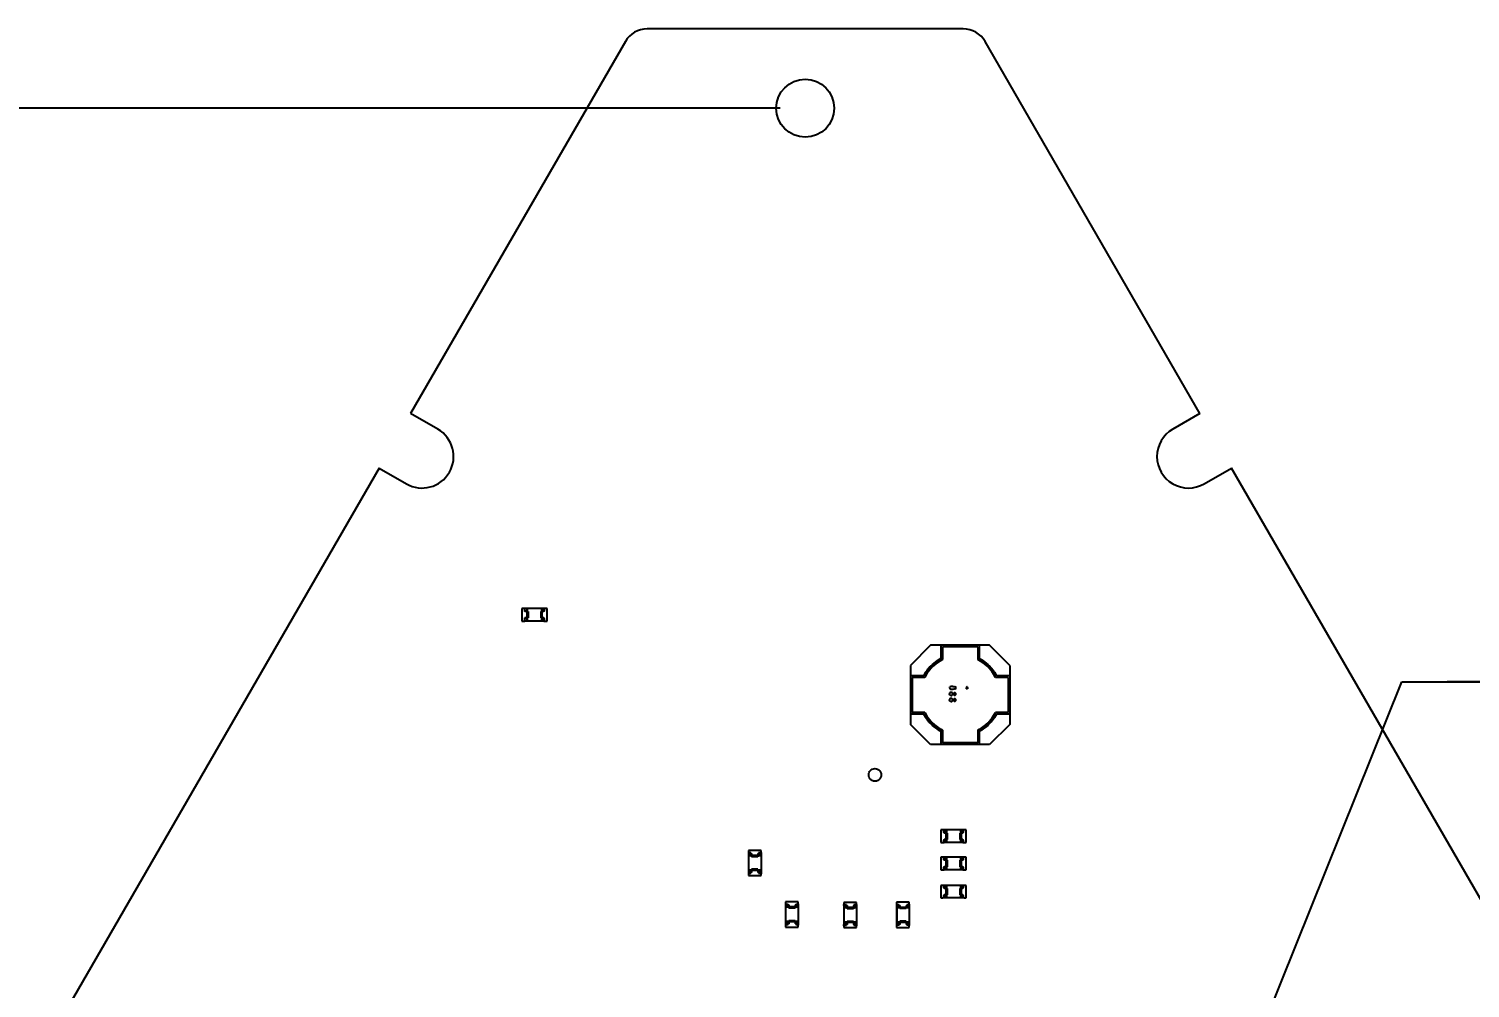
# Model space of a CAD drawing. Header units: millimetres. Extents: x 0 to 594, y 0 to 420.
# Drawn here: x 478.9 to 536.2, y 211.8 to 249.9 of the extents above; entities that cross this region are included whole.
import ezdxf

# ---------------------------------------------------------------- set-up
doc = ezdxf.new("R2010")
doc.units = ezdxf.units.MM
doc.header["$LTSCALE"] = 32.67
doc.layers.get('0').update_dxf_attribs({"linetype": 'CONTINUOUS'})
doc.styles.get("Standard").update_dxf_attribs({"font": 'txt', "width": 0.85})
doc.styles.add('TEXTSTYLE_6', font='gdt', dxfattribs={"width": 0.85})
doc.dimstyles.new('DIMSTYLE_1', dxfattribs={"dimtxt": 3.5, "dimasz": 3.5, "dimexe": 0.18, "dimexo": 0.0625, "dimgap": 0.09, "dimtad": 1, "dimdsep": 46, "dimtxsty": 'STANDARD', "dimblk": '_FILLED', "dimblk1": '_FILLED', "dimblk2": '_FILLED', "dimcen": 0.09, "dimadec": 0, "dimazin": 0, "dimtp": 0.3, "dimtm": 0.3, "dimtfac": 1, "dimtofl": 0, "dimtmove": 0, "dimatfit": 3, "dimldrblk": '_FILLED', "dimfxl": 1, "dimtolj": 1, "dimarcsym": 0})
doc.dimstyles.new('DIMSTYLE_3', dxfattribs={"dimtxt": 3.5, "dimasz": 3.5, "dimexe": 0.18, "dimexo": 0.0625, "dimgap": 0.09, "dimtad": 1, "dimtih": 1, "dimtoh": 1, "dimdsep": 46, "dimtxsty": 'STANDARD', "dimblk": '_FILLED', "dimblk1": '_FILLED', "dimblk2": '_FILLED', "dimcen": 0.09, "dimadec": 0, "dimazin": 0, "dimtp": 0.2, "dimtm": 0.2, "dimtfac": 1, "dimtofl": 0, "dimtmove": 0, "dimatfit": 3, "dimldrblk": '_FILLED', "dimfxl": 1, "dimtolj": 1, "dimarcsym": 0})

# ---------------------------------------------------------------- blocks, each defined once
blk = doc.blocks.new('_FILLED')
at = {"color": 0, "linetype": 'BYBLOCK'}
blk.add_solid([(0, 0), (-1, 0.214), (-1, -0.214)], dxfattribs=at)
blk = doc.blocks.new('*D3')
at = {"color": 2, "linetype": 'CONTINUOUS'}
for p, q in [((523.264, 198.606), (533.438, 223.932)), ((533.438, 223.932), (560.204, 223.932)), ((560.204, 223.932), (535.238, 223.932)), ((527.514, 209.185), (523.264, 198.606)), ((519.015, 188.028), (523.264, 198.606))]:
    blk.add_line(p, q, dxfattribs=at)
at = {"color": 2, "linetype": 'CONTINUOUS', "xscale": 3.5, "yscale": 3.5, "zscale": 3.5}
for p, rotation in [((527.514, 209.185), 68.1147744819), ((519.015, 188.028), 248.1147744819)]:
    blk.add_blockref('_FILLED', p, dxfattribs=dict(at, rotation=rotation))
at = {"color": 2, "linetype": 'CONTINUOUS', "insert": (539.438, 229.182), "char_height": 3.5, "width": 16.56667, "attachment_point": 1, "line_spacing_factor": 0.9, "style": 'TEXTSTYLE_6'}
blk.add_mtext('{\\Fgdt;n}\\Ftxt;22,8', dxfattribs=at)
blk = doc.blocks.new('*D7')
at = {"color": 2, "linetype": 'CONTINUOUS'}
for p, q in [((508.764, 246.706), (457.472, 246.706)), ((458.972, 246.706), (458.972, 218.256)), ((458.972, 189.806), (458.972, 218.256)), ((471.264, 189.806), (457.472, 189.806))]:
    blk.add_line(p, q, dxfattribs=at)
at = {"color": 2, "linetype": 'CONTINUOUS', "xscale": 3.5, "yscale": 3.5, "zscale": 3.5}
for p, rotation in [((458.972, 246.706), 90), ((458.972, 189.806), 270)]:
    blk.add_blockref('_FILLED', p, dxfattribs=dict(at, rotation=rotation))
at = {"color": 2, "linetype": 'CONTINUOUS', "insert": (454.597, 222.546), "char_height": 3.5, "width": 11.9, "attachment_point": 2, "rotation": 90, "line_spacing_factor": 0.9}
blk.add_mtext('56,9', dxfattribs=at)

msp = doc.modelspace()

# ---------------------------------------------------------------- linework, layer by layer
at = {"color": 7, "linetype": 'CONTINUOUS'}
for p, q in [((516.037, 249.856), (503.492, 249.856)), ((502.626, 249.356), (494.1, 234.589)), ((525.429, 234.589), (516.903, 249.356)), ((495.182, 233.964), (494.1, 234.589)), ((525.429, 234.589), (524.346, 233.964)), ((492.85, 232.424), (479.117, 208.639)), ((492.85, 232.424), (493.932, 231.799)), ((525.596, 231.799), (526.679, 232.424)), ((540.411, 208.639), (526.679, 232.424)), ((498.592, 226.849), (498.641, 226.849)), ((499.44, 226.848), (498.592, 226.848)), ((498.616, 226.849), (498.616, 226.749)), ((498.716, 226.749), (498.616, 226.749)), ((498.641, 226.724), (498.641, 226.849)), ((498.766, 226.724), (498.641, 226.724)), ((498.716, 226.749), (498.716, 226.447)), ((498.717, 226.847), (498.717, 226.349)), ((499.315, 226.847), (498.717, 226.847)), ((498.733, 226.847), (498.733, 226.349)), ((498.766, 226.724), (498.766, 226.472)), ((499.266, 226.724), (499.266, 226.472)), ((499.391, 226.724), (499.266, 226.724)), ((499.299, 226.847), (499.299, 226.349)), ((499.315, 226.847), (499.315, 226.349)), ((499.316, 226.749), (499.316, 226.447)), ((499.416, 226.749), (499.316, 226.749)), ((499.391, 226.849), (499.391, 226.724)), ((499.391, 226.849), (499.44, 226.849)), ((499.416, 226.749), (499.416, 226.849)), ((499.44, 226.348), (498.592, 226.348)), ((498.592, 226.347), (498.641, 226.347)), ((498.616, 226.447), (498.616, 226.347)), ((498.716, 226.447), (498.616, 226.447)), ((498.641, 226.347), (498.641, 226.472)), ((498.766, 226.472), (498.641, 226.472)), ((499.315, 226.349), (498.717, 226.349)), ((499.391, 226.472), (499.266, 226.472)), ((499.416, 226.447), (499.316, 226.447)), ((499.391, 226.472), (499.391, 226.347)), ((499.391, 226.347), (499.44, 226.347)), ((499.416, 226.347), (499.416, 226.447)), ((514.741, 225.39), (513.941, 224.59)), ((517.081, 225.39), (514.741, 225.39)), ((515.151, 225.39), (515.151, 224.863)), ((516.671, 225.39), (516.671, 224.863)), ((517.881, 224.59), (517.081, 225.39)), ((515.216, 225.325), (515.216, 224.824)), ((516.607, 225.325), (515.216, 225.325)), ((516.607, 225.325), (516.607, 224.824)), ((513.941, 224.59), (513.941, 222.25)), ((517.881, 224.59), (517.881, 222.25)), ((514.468, 224.18), (513.941, 224.18)), ((514.006, 224.115), (514.006, 222.724)), ((514.507, 224.115), (514.006, 224.115)), ((516.149, 223.697), (516.149, 223.662)), ((516.202, 223.662), (516.149, 223.662)), ((516.202, 223.698), (516.202, 223.662)), ((517.817, 224.115), (517.315, 224.115)), ((517.881, 224.18), (517.355, 224.18)), ((517.817, 224.115), (517.817, 222.724)), ((514.468, 222.66), (513.941, 222.66)), ((514.507, 222.724), (514.006, 222.724)), ((517.817, 222.724), (517.315, 222.724)), ((517.881, 222.66), (517.355, 222.66)), ((514.741, 221.45), (513.941, 222.25)), ((515.151, 221.976), (515.151, 221.45)), ((515.216, 222.016), (515.216, 221.514)), ((516.607, 222.016), (516.607, 221.514)), ((516.671, 221.976), (516.671, 221.45)), ((517.881, 222.25), (517.081, 221.45)), ((517.081, 221.45), (514.741, 221.45)), ((516.607, 221.514), (515.216, 221.514)), ((515.224, 218.06), (515.273, 218.06)), ((516.072, 218.059), (515.224, 218.059)), ((515.248, 218.06), (515.248, 217.96)), ((515.348, 217.96), (515.248, 217.96)), ((515.273, 217.935), (515.273, 218.06)), ((515.348, 217.96), (515.348, 217.658)), ((515.947, 218.058), (515.349, 218.058)), ((515.349, 218.058), (515.349, 217.56)), ((515.365, 218.058), (515.365, 217.56)), ((515.931, 218.058), (515.931, 217.56)), ((515.947, 218.058), (515.947, 217.56)), ((516.048, 217.96), (515.948, 217.96)), ((515.948, 217.96), (515.948, 217.658)), ((516.023, 218.06), (516.072, 218.06)), ((516.023, 218.06), (516.023, 217.935)), ((516.048, 217.96), (516.048, 218.06)), ((516.072, 217.559), (515.224, 217.559)), ((515.224, 217.558), (515.273, 217.558)), ((515.348, 217.658), (515.248, 217.658)), ((515.248, 217.658), (515.248, 217.558)), ((515.398, 217.935), (515.273, 217.935)), ((515.398, 217.683), (515.273, 217.683)), ((515.273, 217.558), (515.273, 217.683)), ((515.947, 217.56), (515.349, 217.56)), ((515.398, 217.935), (515.398, 217.683)), ((516.023, 217.935), (515.898, 217.935)), ((515.898, 217.935), (515.898, 217.683)), ((516.023, 217.683), (515.898, 217.683)), ((516.048, 217.658), (515.948, 217.658)), ((516.023, 217.683), (516.023, 217.558)), ((516.023, 217.558), (516.072, 217.558)), ((516.048, 217.558), (516.048, 217.658)), ((507.51, 217.171), (507.51, 217.122)), ((507.61, 217.147), (507.51, 217.147)), ((507.51, 217.122), (507.635, 217.122)), ((507.511, 217.171), (507.511, 216.323)), ((507.512, 217.046), (507.512, 216.448)), ((508.01, 217.046), (507.512, 217.046)), ((508.01, 217.031), (507.512, 217.031)), ((507.61, 217.147), (507.61, 217.047)), ((507.912, 217.047), (507.61, 217.047)), ((507.635, 217.122), (507.635, 216.997)), ((507.887, 216.997), (507.635, 216.997)), ((507.887, 217.122), (507.887, 216.997)), ((507.887, 217.122), (508.012, 217.122)), ((507.912, 217.147), (507.912, 217.047)), ((508.012, 217.147), (507.912, 217.147)), ((508.01, 217.046), (508.01, 216.448)), ((508.011, 217.171), (508.011, 216.323)), ((508.012, 217.171), (508.012, 217.122)), ((515.224, 216.979), (515.273, 216.979)), ((516.072, 216.978), (515.224, 216.978)), ((515.248, 216.979), (515.248, 216.879)), ((515.348, 216.879), (515.248, 216.879)), ((515.273, 216.854), (515.273, 216.979)), ((515.398, 216.854), (515.273, 216.854)), ((515.348, 216.879), (515.348, 216.577)), ((515.947, 216.977), (515.349, 216.977)), ((515.349, 216.977), (515.349, 216.479)), ((515.365, 216.977), (515.365, 216.479)), ((515.398, 216.854), (515.398, 216.602)), ((516.023, 216.854), (515.898, 216.854)), ((515.898, 216.854), (515.898, 216.602)), ((515.931, 216.977), (515.931, 216.479)), ((515.947, 216.977), (515.947, 216.479)), ((516.048, 216.879), (515.948, 216.879)), ((515.948, 216.879), (515.948, 216.577)), ((516.023, 216.979), (516.072, 216.979)), ((516.023, 216.979), (516.023, 216.854)), ((516.048, 216.879), (516.048, 216.979)), ((507.51, 216.372), (507.51, 216.323)), ((507.635, 216.372), (507.51, 216.372)), ((507.51, 216.347), (507.61, 216.347)), ((508.01, 216.464), (507.512, 216.464)), ((508.01, 216.448), (507.512, 216.448)), ((507.61, 216.447), (507.61, 216.347)), ((507.912, 216.447), (507.61, 216.447)), ((507.635, 216.497), (507.635, 216.372)), ((507.887, 216.497), (507.635, 216.497)), ((507.887, 216.497), (507.887, 216.372)), ((508.012, 216.372), (507.887, 216.372)), ((507.912, 216.447), (507.912, 216.347)), ((507.912, 216.347), (508.012, 216.347)), ((508.012, 216.372), (508.012, 216.323)), ((516.072, 216.478), (515.224, 216.478)), ((515.224, 216.477), (515.273, 216.477)), ((515.348, 216.577), (515.248, 216.577)), ((515.248, 216.577), (515.248, 216.477)), ((515.398, 216.602), (515.273, 216.602)), ((515.273, 216.477), (515.273, 216.602)), ((515.947, 216.479), (515.349, 216.479)), ((516.023, 216.602), (515.898, 216.602)), ((516.048, 216.577), (515.948, 216.577)), ((516.023, 216.602), (516.023, 216.477)), ((516.023, 216.477), (516.072, 216.477)), ((516.048, 216.477), (516.048, 216.577)), ((515.273, 215.861), (515.224, 215.861)), ((516.072, 215.86), (515.224, 215.86)), ((515.248, 215.861), (515.248, 215.761)), ((515.348, 215.761), (515.248, 215.761)), ((515.273, 215.736), (515.273, 215.861)), ((515.398, 215.736), (515.273, 215.736)), ((515.348, 215.761), (515.348, 215.459)), ((515.947, 215.859), (515.349, 215.859)), ((515.349, 215.859), (515.349, 215.361)), ((515.365, 215.859), (515.365, 215.361)), ((515.398, 215.736), (515.398, 215.484)), ((516.023, 215.736), (515.898, 215.736)), ((515.898, 215.736), (515.898, 215.484)), ((515.931, 215.859), (515.931, 215.361)), ((515.947, 215.859), (515.947, 215.361)), ((516.048, 215.761), (515.948, 215.761)), ((515.948, 215.761), (515.948, 215.459)), ((516.072, 215.861), (516.023, 215.861)), ((516.023, 215.861), (516.023, 215.736)), ((516.048, 215.761), (516.048, 215.861)), ((508.983, 215.131), (508.983, 215.082)), ((509.083, 215.107), (508.983, 215.107)), ((508.983, 215.082), (509.108, 215.082)), ((508.984, 215.131), (508.984, 214.283)), ((509.083, 215.107), (509.083, 215.007)), ((509.108, 215.082), (509.108, 214.957)), ((509.36, 215.082), (509.36, 214.957)), ((509.36, 215.082), (509.485, 215.082)), ((509.385, 215.107), (509.385, 215.007)), ((509.485, 215.107), (509.385, 215.107)), ((509.484, 215.131), (509.484, 214.283)), ((509.485, 215.131), (509.485, 215.082)), ((511.296, 215.057), (511.296, 215.106)), ((511.396, 215.082), (511.296, 215.082)), ((511.297, 215.106), (511.297, 214.258)), ((511.396, 215.082), (511.396, 214.982)), ((511.698, 215.082), (511.698, 214.982)), ((511.798, 215.082), (511.698, 215.082)), ((511.797, 215.106), (511.797, 214.258)), ((511.798, 215.057), (511.798, 215.106)), ((513.39, 215.111), (513.39, 215.062)), ((513.49, 215.087), (513.39, 215.087)), ((513.391, 215.111), (513.391, 214.263)), ((513.49, 215.087), (513.49, 214.987)), ((513.792, 215.087), (513.792, 214.987)), ((513.892, 215.087), (513.792, 215.087)), ((513.891, 215.111), (513.891, 214.263)), ((513.892, 215.111), (513.892, 215.062)), ((516.072, 215.36), (515.224, 215.36)), ((515.273, 215.359), (515.224, 215.359)), ((515.348, 215.459), (515.248, 215.459)), ((515.248, 215.459), (515.248, 215.359)), ((515.398, 215.484), (515.273, 215.484)), ((515.273, 215.359), (515.273, 215.484)), ((515.947, 215.361), (515.349, 215.361)), ((516.023, 215.484), (515.898, 215.484)), ((516.048, 215.459), (515.948, 215.459)), ((516.023, 215.484), (516.023, 215.359)), ((516.072, 215.359), (516.023, 215.359)), ((516.048, 215.359), (516.048, 215.459)), ((508.985, 215.006), (508.985, 214.408)), ((509.483, 215.006), (508.985, 215.006)), ((509.483, 214.991), (508.985, 214.991)), ((509.385, 215.007), (509.083, 215.007)), ((509.36, 214.957), (509.108, 214.957)), ((509.483, 215.006), (509.483, 214.408)), ((511.296, 215.057), (511.421, 215.057)), ((511.298, 214.981), (511.298, 214.383)), ((511.796, 214.981), (511.298, 214.981)), ((511.796, 214.965), (511.298, 214.965)), ((511.698, 214.982), (511.396, 214.982)), ((511.421, 215.057), (511.421, 214.932)), ((511.673, 214.932), (511.421, 214.932)), ((511.673, 215.057), (511.673, 214.932)), ((511.673, 215.057), (511.798, 215.057)), ((511.796, 214.981), (511.796, 214.383)), ((513.39, 215.062), (513.515, 215.062)), ((513.392, 214.986), (513.392, 214.388)), ((513.89, 214.986), (513.392, 214.986)), ((513.89, 214.97), (513.392, 214.97)), ((513.792, 214.987), (513.49, 214.987)), ((513.515, 215.062), (513.515, 214.937)), ((513.767, 214.937), (513.515, 214.937)), ((513.767, 215.062), (513.767, 214.937)), ((513.767, 215.062), (513.892, 215.062)), ((513.89, 214.986), (513.89, 214.388)), ((508.983, 214.332), (508.983, 214.283)), ((509.108, 214.332), (508.983, 214.332)), ((508.983, 214.307), (509.083, 214.307)), ((509.483, 214.424), (508.985, 214.424)), ((509.483, 214.408), (508.985, 214.408)), ((509.083, 214.407), (509.083, 214.307)), ((509.385, 214.407), (509.083, 214.407)), ((509.108, 214.457), (509.108, 214.332)), ((509.36, 214.457), (509.108, 214.457)), ((509.36, 214.457), (509.36, 214.332)), ((509.485, 214.332), (509.36, 214.332)), ((509.385, 214.407), (509.385, 214.307)), ((509.385, 214.307), (509.485, 214.307)), ((509.485, 214.332), (509.485, 214.283)), ((511.421, 214.307), (511.296, 214.307)), ((511.296, 214.258), (511.296, 214.307)), ((511.296, 214.282), (511.396, 214.282)), ((511.796, 214.399), (511.298, 214.399)), ((511.796, 214.383), (511.298, 214.383)), ((511.698, 214.382), (511.396, 214.382)), ((511.396, 214.382), (511.396, 214.282)), ((511.673, 214.432), (511.421, 214.432)), ((511.421, 214.432), (511.421, 214.307)), ((511.673, 214.432), (511.673, 214.307)), ((511.798, 214.307), (511.673, 214.307)), ((511.698, 214.382), (511.698, 214.282)), ((511.698, 214.282), (511.798, 214.282)), ((511.798, 214.258), (511.798, 214.307)), ((513.515, 214.312), (513.39, 214.312)), ((513.39, 214.312), (513.39, 214.263)), ((513.39, 214.287), (513.49, 214.287)), ((513.89, 214.404), (513.392, 214.404)), ((513.89, 214.388), (513.392, 214.388)), ((513.792, 214.387), (513.49, 214.387)), ((513.49, 214.387), (513.49, 214.287)), ((513.767, 214.437), (513.515, 214.437)), ((513.515, 214.437), (513.515, 214.312)), ((513.767, 214.437), (513.767, 214.312)), ((513.892, 214.312), (513.767, 214.312)), ((513.792, 214.387), (513.792, 214.287)), ((513.792, 214.287), (513.892, 214.287)), ((513.892, 214.312), (513.892, 214.263))]:
    msp.add_line(p, q, dxfattribs=at)
at = {"color": 6, "linetype": 'CONTINUOUS'}
for p, q in [((498.516, 226.849), (498.516, 226.347)), ((498.592, 226.849), (498.516, 226.849)), ((499.516, 226.849), (499.44, 226.849)), ((499.516, 226.347), (499.516, 226.849)), ((498.516, 226.347), (498.592, 226.347)), ((499.44, 226.347), (499.516, 226.347)), ((515.224, 218.06), (515.148, 218.06)), ((515.148, 218.06), (515.148, 217.558)), ((516.148, 218.06), (516.072, 218.06)), ((516.148, 217.558), (516.148, 218.06)), ((515.148, 217.558), (515.224, 217.558)), ((516.072, 217.558), (516.148, 217.558)), ((507.51, 217.247), (507.51, 217.171)), ((508.012, 217.247), (507.51, 217.247)), ((508.012, 217.171), (508.012, 217.247)), ((515.224, 216.979), (515.148, 216.979)), ((515.148, 216.979), (515.148, 216.477)), ((516.148, 216.979), (516.072, 216.979)), ((516.148, 216.477), (516.148, 216.979)), ((507.51, 216.323), (507.51, 216.247)), ((507.51, 216.247), (508.012, 216.247)), ((508.012, 216.247), (508.012, 216.323)), ((515.148, 216.477), (515.224, 216.477)), ((516.072, 216.477), (516.148, 216.477)), ((515.224, 215.861), (515.148, 215.861)), ((515.148, 215.861), (515.148, 215.359)), ((516.148, 215.861), (516.072, 215.861)), ((516.148, 215.359), (516.148, 215.861)), ((508.983, 215.207), (508.983, 215.131)), ((509.485, 215.207), (508.983, 215.207)), ((509.485, 215.131), (509.485, 215.207)), ((511.296, 215.182), (511.296, 215.106)), ((511.798, 215.182), (511.296, 215.182)), ((511.798, 215.106), (511.798, 215.182)), ((513.39, 215.187), (513.39, 215.111)), ((513.892, 215.187), (513.39, 215.187)), ((513.892, 215.111), (513.892, 215.187)), ((515.148, 215.359), (515.224, 215.359)), ((516.072, 215.359), (516.148, 215.359)), ((508.983, 214.283), (508.983, 214.207)), ((508.983, 214.207), (509.485, 214.207)), ((509.485, 214.207), (509.485, 214.283)), ((511.296, 214.258), (511.296, 214.182)), ((511.296, 214.182), (511.798, 214.182)), ((511.798, 214.182), (511.798, 214.258)), ((513.39, 214.263), (513.39, 214.187)), ((513.39, 214.187), (513.892, 214.187)), ((513.892, 214.187), (513.892, 214.263))]:
    msp.add_line(p, q, dxfattribs=at)
at = {"color": 7, "linetype": 'CONTINUOUS'}
msp.add_circle((509.764, 246.706), 1.15, dxfattribs=at)
for centre, radius, start, end in [((503.492, 248.856), 1, 90, 150), ((516.037, 248.856), 1, 30, 90), ((494.557, 232.881), 1.25, 240, 60), ((524.971, 232.881), 1.25, 120, 300), ((515.911, 223.42), 1.631, 117.767, 152.233), ((515.911, 223.42), 1.567, 116.3541, 153.6459), ((515.911, 223.42), 1.567, 26.3541, 63.6459), ((515.911, 223.42), 1.631, 27.767, 62.233), ((516.222, 223.692), 0.0741, 159.854, 175.8801), ((516.174, 223.713), 0.0223, 85.6257, 168.5772), ((515.548, 223.463), 0.0579, 86.6474, 183.5187), ((515.548, 223.223), 0.0579, 86.6474, 183.5187), ((515.692, 223.462), 0.046, 88.6333, 184.0264), ((515.692, 223.223), 0.046, 88.6333, 184.0264), ((515.692, 223.455), 0.0458, 174.8377, 273.7706), ((515.692, 223.216), 0.0458, 174.8377, 273.7706), ((515.695, 223.461), 0.0471, 356.8953, 91.6801), ((515.695, 223.222), 0.0471, 356.8953, 91.6801), ((515.695, 223.456), 0.0469, 270.2251, 3.598), ((515.695, 223.217), 0.0469, 270.2251, 3.598), ((515.911, 223.42), 1.631, 207.767, 242.233), ((515.911, 223.42), 1.567, 206.3541, 243.6459), ((515.911, 223.42), 1.567, 296.3541, 333.6459), ((515.911, 223.42), 1.631, 297.767, 332.233)]:
    msp.add_arc(centre, radius, start, end, dxfattribs=at)
at = {"color": 6, "linetype": 'CONTINUOUS'}
msp.add_arc((515.695, 223.696), 0.0467, 301.7638, 1.8689, dxfattribs=at)
at = {"color": 7, "linetype": 'CONTINUOUS'}
for points, knots in [([(514.468, 224.18), (514.519, 224.276), (514.639, 224.459), (514.872, 224.691), (515.055, 224.812), (515.151, 224.863)], [0, 0, 0, 0, 0.33332, 0.66668, 1, 1, 1, 1]), ([(515.216, 224.824), (515.114, 224.773), (514.922, 224.651), (514.68, 224.409), (514.558, 224.216), (514.507, 224.115)], [0, 0, 0, 0, 0.333318, 0.666682, 1, 1, 1, 1]), ([(517.315, 224.115), (517.265, 224.216), (517.142, 224.409), (516.901, 224.651), (516.708, 224.773), (516.607, 224.824)], [0, 0, 0, 0, 0.333318, 0.666682, 1, 1, 1, 1]), ([(516.671, 224.863), (516.767, 224.812), (516.95, 224.691), (517.183, 224.459), (517.304, 224.276), (517.355, 224.18)], [0, 0, 0, 0, 0.33332, 0.66668, 1, 1, 1, 1]), ([(515.522, 223.404), (515.519, 223.405), (515.515, 223.408), (515.508, 223.413), (515.504, 223.418), (515.501, 223.423), (515.498, 223.427), (515.496, 223.43), (515.494, 223.436), (515.492, 223.442), (515.49, 223.45), (515.49, 223.456), (515.49, 223.459)], [0, 0, 0, 0, 0.125, 0.25, 0.375, 0.4375, 0.5, 0.5625, 0.625, 0.75, 0.875, 1, 1, 1, 1]), ([(515.522, 223.165), (515.519, 223.166), (515.515, 223.169), (515.508, 223.174), (515.504, 223.179), (515.501, 223.184), (515.498, 223.187), (515.496, 223.191), (515.494, 223.196), (515.492, 223.203), (515.49, 223.211), (515.49, 223.217), (515.49, 223.22)], [0, 0, 0, 0, 0.125, 0.25, 0.375, 0.4375, 0.5, 0.5625, 0.625, 0.75, 0.875, 1, 1, 1, 1]), ([(515.615, 223.458), (515.615, 223.462), (515.614, 223.471), (515.611, 223.483), (515.606, 223.492), (515.601, 223.499), (515.597, 223.503), (515.593, 223.507), (515.586, 223.512), (515.577, 223.517), (515.565, 223.52), (515.556, 223.521), (515.552, 223.521)], [0, 0, 0, 0, 0.124948, 0.249896, 0.374844, 0.437318, 0.499792, 0.562266, 0.624739, 0.749687, 0.874635, 1, 1, 1, 1]), ([(515.615, 223.219), (515.615, 223.223), (515.614, 223.232), (515.611, 223.244), (515.606, 223.253), (515.601, 223.259), (515.597, 223.264), (515.593, 223.268), (515.586, 223.273), (515.577, 223.278), (515.565, 223.281), (515.556, 223.282), (515.552, 223.282)], [0, 0, 0, 0, 0.124948, 0.249896, 0.374844, 0.437318, 0.499792, 0.562266, 0.624739, 0.749687, 0.874635, 1, 1, 1, 1]), ([(515.553, 223.396), (515.558, 223.396), (515.566, 223.397), (515.578, 223.4), (515.586, 223.405), (515.593, 223.41), (515.597, 223.414), (515.602, 223.418), (515.606, 223.425), (515.611, 223.433), (515.614, 223.445), (515.615, 223.453), (515.615, 223.458)], [0, 0, 0, 0, 0.125, 0.25, 0.375, 0.4375, 0.5, 0.5625, 0.625, 0.75, 0.875, 1, 1, 1, 1]), ([(515.553, 223.157), (515.558, 223.157), (515.566, 223.158), (515.578, 223.161), (515.586, 223.166), (515.593, 223.17), (515.597, 223.174), (515.602, 223.179), (515.606, 223.185), (515.611, 223.194), (515.614, 223.206), (515.615, 223.214), (515.615, 223.219)], [0, 0, 0, 0, 0.125, 0.25, 0.375, 0.4375, 0.5, 0.5625, 0.625, 0.75, 0.875, 1, 1, 1, 1]), ([(515.151, 221.976), (515.055, 222.027), (514.872, 222.148), (514.639, 222.38), (514.519, 222.563), (514.468, 222.66)], [0, 0, 0, 0, 0.33332, 0.66668, 1, 1, 1, 1]), ([(514.507, 222.724), (514.558, 222.623), (514.68, 222.43), (514.922, 222.189), (515.114, 222.066), (515.216, 222.016)], [0, 0, 0, 0, 0.333318, 0.666682, 1, 1, 1, 1]), ([(516.607, 222.016), (516.708, 222.066), (516.901, 222.189), (517.142, 222.43), (517.265, 222.623), (517.315, 222.724)], [0, 0, 0, 0, 0.333318, 0.666682, 1, 1, 1, 1]), ([(517.355, 222.66), (517.304, 222.563), (517.183, 222.38), (516.95, 222.148), (516.767, 222.027), (516.671, 221.976)], [0, 0, 0, 0, 0.33332, 0.66668, 1, 1, 1, 1]), ([(512.281, 220.246), (512.282, 220.283), (512.298, 220.359), (512.37, 220.448), (512.473, 220.498), (512.587, 220.498), (512.69, 220.449), (512.764, 220.36), (512.78, 220.284), (512.781, 220.246)], [0, 0, 0, 0, 0.145014, 0.286565, 0.427356, 0.570102, 0.711136, 0.85411, 1, 1, 1, 1]), ([(512.781, 220.246), (512.78, 220.208), (512.764, 220.133), (512.691, 220.044), (512.589, 219.994), (512.475, 219.993), (512.371, 220.042), (512.298, 220.132), (512.282, 220.208), (512.281, 220.246)], [0, 0, 0, 0, 0.145014, 0.286565, 0.427356, 0.570102, 0.711136, 0.85411, 1, 1, 1, 1])]:
    msp.add_open_spline(points, degree=3, knots=knots, dxfattribs=at)
at = {"color": 6, "linetype": 'CONTINUOUS'}
for points in [[(515.49, 223.698), (515.49, 223.715), (515.498, 223.729), (515.515, 223.741)], [(515.49, 223.698), (515.49, 223.68), (515.498, 223.666), (515.515, 223.654)], [(515.616, 223.759), (515.566, 223.759), (515.532, 223.753), (515.515, 223.741)], [(515.616, 223.759), (515.667, 223.759), (515.7, 223.753), (515.717, 223.741)], [(515.742, 223.697), (515.742, 223.715), (515.734, 223.729), (515.717, 223.741)], [(515.616, 223.636), (515.565, 223.636), (515.532, 223.642), (515.515, 223.654)], [(515.72, 223.656), (515.701, 223.643), (515.667, 223.636), (515.616, 223.636)]]:
    msp.add_open_spline(points, degree=3, dxfattribs=at)
at = {"color": 7, "linetype": 'CONTINUOUS'}
for points in [[(516.176, 223.736), (516.184, 223.736), (516.191, 223.733), (516.195, 223.728)], [(516.195, 223.728), (516.191, 223.733), (516.184, 223.736), (516.176, 223.736)], [(516.195, 223.728), (516.2, 223.723), (516.202, 223.712), (516.202, 223.698)], [(515.522, 223.404), (515.532, 223.399), (515.542, 223.396), (515.553, 223.396)], [(515.522, 223.165), (515.532, 223.16), (515.542, 223.157), (515.553, 223.157)]]:
    msp.add_open_spline(points, degree=3, dxfattribs=at)

# ---------------------------------------------------------------- dimensions: what is measured, and where the dimension line sits
at = {"color": 2, "linetype": 'CONTINUOUS'}
dim = msp.add_linear_dim(base=(458.972, 246.706), p1=(471.264, 189.806), p2=(508.764, 246.706), angle=90, dimstyle='DIMSTYLE_1', dxfattribs=at)
dim.commit()
dim.dimension.update_dxf_attribs({"geometry": '*D7', "text_midpoint": (459.013, 217.227), "dimtype": 160})
dim = msp.add_diameter_dim_2p(p1=(527.514, 209.185), p2=(519.015, 188.028), dimstyle='DIMSTYLE_3', dxfattribs=at)
dim.commit()
dim.dimension.update_dxf_attribs({"geometry": '*D3', "text_midpoint": (547.721, 226.557), "dimtype": 163})

doc.saveas('drawing.dxf')
